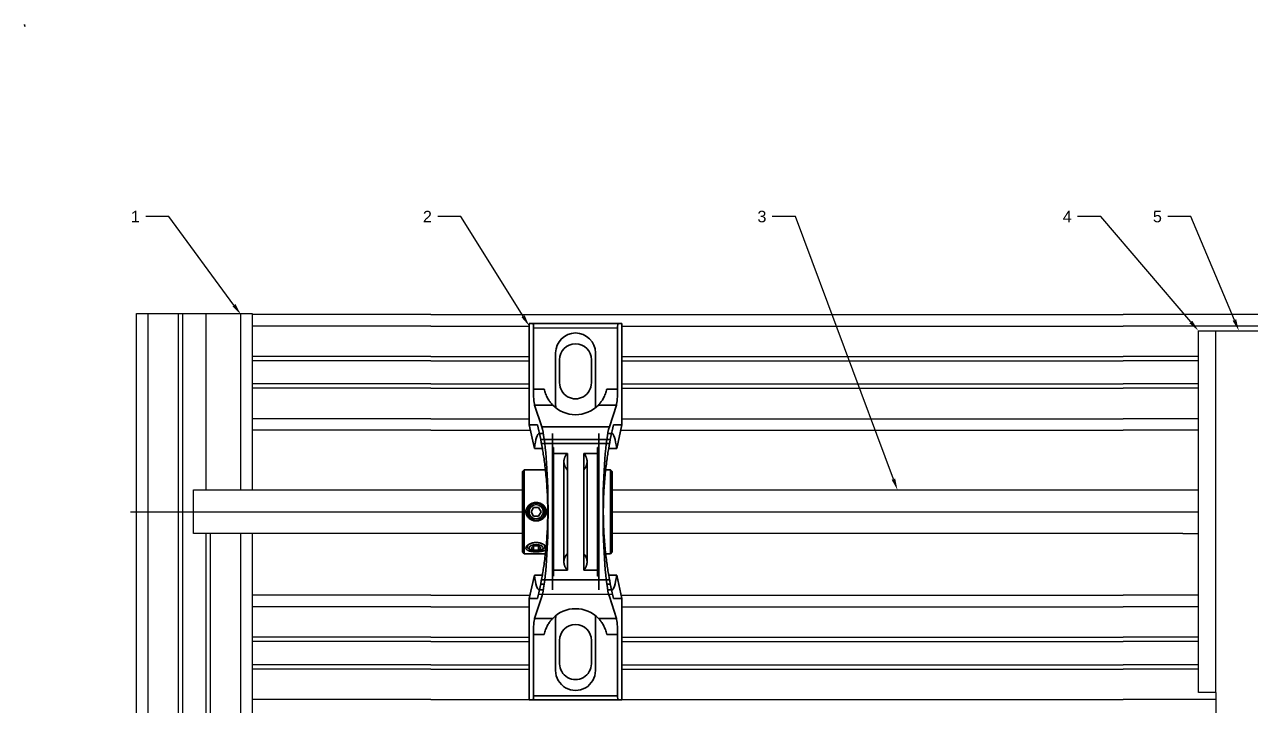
# Model space of a CAD drawing. Header units: millimetres. Extents: x -29 to 3384, y -388 to 1226.
# Drawn here: x 2083.5 to 2506.9, y 892.8 to 1128 of the extents above; entities that cross this region are included whole.
import ezdxf
from ezdxf import colors
from ezdxf.entities.mleader import LeaderData, LeaderLine
from ezdxf.math import Vec2, Vec3

# ---------------------------------------------------------------- set-up
doc = ezdxf.new("R2010")
doc.units = ezdxf.units.MM
doc.linetypes.add('phl_thick', pattern=[0])
doc.layers.add('Kontury', color=7, linetype='Continuous', lineweight=35)
doc.layers.add('projection', color=7, linetype='Continuous')
doc.styles.get("Standard").update_dxf_attribs({"font": 'arial.ttf'})

msp = doc.modelspace()

# ---------------------------------------------------------------- linework, layer by layer
for p, q in [((2122.18887, 1028.21099), (2162.18887, 1028.21099)), ((2136.68887, 952.22337), (2136.68887, 1028.21099)), ((2138.18887, 952.22337), (2138.18887, 1028.21099)), ((2146.18887, 967.22337), (2146.18887, 1028.21099)), ((2158.18887, 967.22337), (2158.18887, 1028.21099)), ((2223.80054, 1027.85552), (2162.18887, 1027.85552)), ((2162.18887, 967.22337), (2162.18887, 1027.85552)), ((2678.82501, 1027.85552), (2462.98711, 1027.85552)), ((2223.80054, 1023.85552), (2162.18887, 1023.85552)), ((2259.26992, 1023.27337), (2288.32461, 1023.27337)), ((2626.31371, 1023.85552), (2462.98711, 1023.85552)), ((2488.94977, 1022.22337), (2502.94977, 1022.22337)), ((2488.94977, 897.22337), (2488.94977, 1022.22337)), ((2494.94977, 897.22337), (2494.94977, 1022.22337)), ((2494.94977, 1022.22337), (2510.94977, 1022.22337)), ((2502.94977, 1022.22337), (2516.94977, 1022.22337)), ((2223.80054, 1013.35552), (2162.18887, 1013.35552)), ((2488.94977, 1013.35552), (2462.98711, 1013.35552)), ((2223.80054, 1011.85552), (2162.18887, 1011.85552)), ((2488.94977, 1011.85552), (2462.98711, 1011.85552)), ((2223.80054, 1003.85552), (2162.18887, 1003.85552)), ((2488.94977, 1003.85552), (2462.98711, 1003.85552)), ((2223.80054, 1002.35552), (2162.18887, 1002.35552)), ((2488.94977, 1002.35552), (2462.98711, 1002.35552)), ((2223.80054, 991.85552), (2162.18887, 991.85552)), ((2488.94977, 991.85552), (2462.98711, 991.85552)), ((2223.80054, 987.85552), (2162.18887, 987.85552)), ((2488.94977, 987.85552), (2462.98711, 987.85552)), ((2141.83341, 952.22337), (2141.83341, 967.22337)), ((2141.83341, 967.22337), (2255.49726, 967.22337)), ((2286.49726, 967.22337), (2483.5337, 967.22337)), ((2483.5337, 967.22337), (2488.94977, 967.22337)), ((2120.02811, 959.72337), (2255.49726, 959.72337)), ((2286.49726, 959.72337), (2488.94977, 959.72337)), ((2255.49726, 952.22337), (2141.83341, 952.22337)), ((2162.18887, 828.83159), (2162.18887, 952.22337)), ((2483.5337, 952.22337), (2286.49726, 952.22337)), ((2483.5337, 952.22337), (2488.94977, 952.22337)), ((2223.80054, 930.85552), (2162.18887, 930.85552)), ((2488.94977, 930.85552), (2462.98711, 930.85552)), ((2223.80054, 926.85552), (2162.18887, 926.85552)), ((2488.94977, 926.85552), (2462.98711, 926.85552)), ((2223.80054, 916.35552), (2162.18887, 916.35552)), ((2223.80054, 914.85552), (2162.18887, 914.85552)), ((2488.94977, 916.35552), (2462.98711, 916.35552)), ((2488.94977, 914.85552), (2462.98711, 914.85552)), ((2223.80054, 906.85552), (2162.18887, 906.85552)), ((2488.94977, 906.85552), (2462.98711, 906.85552)), ((2223.80054, 905.35552), (2162.18887, 905.35552)), ((2488.94977, 905.35552), (2462.98711, 905.35552)), ((2223.80054, 894.85552), (2162.18887, 894.85552)), ((2494.94977, 894.85552), (2462.98711, 894.85552)), ((2494.94977, 897.22337), (2488.94977, 897.22337)), ((2494.94977, 897.22337), (2494.94977, 806.16337))]:
    msp.add_line(p, q)
at = {"layer": 'Kontury'}
for p, q in [((2083.46007, 1128.01099), (2083.53178, 1127.35718)), ((2259.12265, 1024.72337), (2257.79726, 1024.72337)), ((2257.79726, 989.72337), (2257.79726, 1024.72337)), ((2288.47187, 1024.72337), (2259.12265, 1024.72337)), ((2259.26992, 1002.09357), (2259.26992, 1023.27337)), ((2288.32461, 1023.27337), (2288.32461, 1002.09357)), ((2289.79726, 1024.72337), (2288.47187, 1024.72337)), ((2289.79726, 1024.72337), (2289.79726, 989.72337)), ((2266.92226, 1014.59837), (2266.92226, 1014.59837)), ((2266.92226, 996.59837), (2266.92226, 1014.59837)), ((2268.29726, 1004.22337), (2268.29726, 1012.22337)), ((2268.29726, 1012.22337), (2268.29726, 1012.22337)), ((2279.29726, 1012.22337), (2279.29726, 1004.22337)), ((2279.29726, 1012.22337), (2279.29726, 1012.22337)), ((2280.67226, 1014.59837), (2280.67226, 1014.59837)), ((2280.67226, 996.59837), (2280.67226, 1014.59837)), ((2268.29726, 1004.22337), (2268.29726, 1004.22337)), ((2279.29726, 1004.22337), (2279.29726, 1004.22337)), ((2263.00542, 1002.09357), (2259.26992, 1002.09357)), ((2263.0959, 1001.67794), (2263.00542, 1002.09357)), ((2263.20352, 1001.26173), (2263.0959, 1001.67794)), ((2263.32769, 1000.84875), (2263.20352, 1001.26173)), ((2263.46749, 1000.44261), (2263.32769, 1000.84875)), ((2263.62118, 1000.04648), (2263.46749, 1000.44261)), ((2263.78693, 999.66343), (2263.62118, 1000.04648)), ((2263.96268, 999.29594), (2263.78693, 999.66343)), ((2283.80759, 999.66343), (2283.63185, 999.29594)), ((2283.97334, 1000.04648), (2283.80759, 999.66343)), ((2284.12704, 1000.44261), (2283.97334, 1000.04648)), ((2284.26683, 1000.84876), (2284.12704, 1000.44261)), ((2284.391, 1001.26173), (2284.26683, 1000.84876)), ((2284.49863, 1001.67794), (2284.391, 1001.26173)), ((2284.58911, 1002.09357), (2284.49863, 1001.67794)), ((2288.32461, 1002.09357), (2284.58911, 1002.09357)), ((2262.11689, 989.00248), (2259.68185, 996.56201)), ((2265.904, 996.56201), (2259.68185, 996.56201)), ((2264.1458, 998.94619), (2263.96268, 999.29594)), ((2264.33357, 998.61636), (2264.1458, 998.94619)), ((2264.52304, 998.30831), (2264.33357, 998.61636)), ((2264.71104, 998.02335), (2264.52304, 998.30831)), ((2264.89654, 997.75985), (2264.71104, 998.02335)), ((2265.08359, 997.50992), (2264.89654, 997.75985)), ((2265.26873, 997.27613), (2265.08359, 997.50992)), ((2265.44781, 997.06195), (2265.26873, 997.27613)), ((2265.61634, 996.87), (2265.44781, 997.06195)), ((2265.76984, 996.70271), (2265.61634, 996.87)), ((2265.90392, 996.56207), (2265.76984, 996.70271)), ((2266.92226, 996.59837), (2266.92226, 996.59837)), ((2280.67226, 996.59837), (2280.67226, 996.59837)), ((2281.82469, 996.70271), (2281.69052, 996.56201)), ((2287.91268, 996.56201), (2281.69052, 996.56201)), ((2281.97818, 996.87), (2281.82469, 996.70271)), ((2282.14672, 997.06191), (2281.97818, 996.87)), ((2282.32579, 997.27613), (2282.14672, 997.06191)), ((2282.51094, 997.50992), (2282.32579, 997.27613)), ((2282.69799, 997.75985), (2282.51094, 997.50992)), ((2282.88349, 998.02335), (2282.69799, 997.75985)), ((2283.07149, 998.30831), (2282.88349, 998.02335)), ((2283.26096, 998.61636), (2283.07149, 998.30831)), ((2283.44873, 998.94619), (2283.26096, 998.61636)), ((2283.63185, 999.29594), (2283.44873, 998.94619)), ((2287.91268, 996.56201), (2285.47764, 989.00248)), ((2257.79726, 989.72337), (2259.57119, 981.59337)), ((2260.68837, 989.72337), (2257.79726, 989.72337)), ((2285.47764, 989.00248), (2262.11689, 989.00248)), ((2289.79726, 989.72337), (2286.90616, 989.72337)), ((2288.02333, 981.59337), (2289.79726, 989.72337)), ((2261.17929, 986.72337), (2262.66325, 986.72337)), ((2285.82376, 984.72337), (2261.77077, 984.72337)), ((2285.54814, 983.27337), (2262.04638, 983.27337)), ((2265.79726, 986.72337), (2265.79726, 932.72337)), ((2281.79726, 932.72337), (2281.79726, 986.72337)), ((2284.93127, 986.72337), (2286.41523, 986.72337)), ((2262.34446, 981.59337), (2259.57119, 981.59337)), ((2262.42453, 981.11888), (2262.34446, 981.59335)), ((2262.50531, 980.62902), (2262.42453, 981.11888)), ((2262.58643, 980.12488), (2262.50531, 980.62902)), ((2262.66754, 979.60774), (2262.58643, 980.12488)), ((2262.74827, 979.07892), (2262.66754, 979.60774)), ((2262.82851, 978.53831), (2262.74827, 979.07892)), ((2262.90916, 977.97844), (2262.82851, 978.53831)), ((2265.79726, 959.72337), (2265.79726, 980.76975)), ((2266.04726, 979.88023), (2270.96884, 979.88023)), ((2266.04726, 939.56652), (2266.04726, 979.88023)), ((2266.18803, 937.4894), (2266.18803, 981.95735)), ((2266.18803, 937.4894), (2266.18803, 981.95735)), ((2270.00462, 978.32297), (2269.94996, 978.14645)), ((2270.06737, 978.49677), (2270.00462, 978.32297)), ((2270.13809, 978.66748), (2270.06737, 978.49677)), ((2270.21661, 978.83475), (2270.13809, 978.66748)), ((2270.30277, 978.99822), (2270.21661, 978.83475)), ((2270.39639, 979.15753), (2270.30277, 978.99822)), ((2270.49727, 979.31235), (2270.39639, 979.15753)), ((2270.60519, 979.46234), (2270.49727, 979.31235)), ((2270.71993, 979.60719), (2270.60519, 979.46234)), ((2270.84123, 979.74658), (2270.71993, 979.60719)), ((2270.96884, 979.88023), (2270.84123, 979.74658)), ((2270.96884, 939.56652), (2270.96884, 979.88023)), ((2270.96884, 939.56652), (2270.96884, 979.88023)), ((2276.62569, 979.88023), (2276.62569, 939.56652)), ((2276.62569, 979.88023), (2281.54726, 979.88023)), ((2276.7533, 979.74658), (2276.62569, 979.88023)), ((2276.62569, 939.56652), (2276.62569, 979.88023)), ((2276.8746, 979.60719), (2276.7533, 979.74658)), ((2276.98933, 979.46234), (2276.8746, 979.60719)), ((2277.09725, 979.31235), (2276.98933, 979.46234)), ((2277.19813, 979.15753), (2277.09725, 979.31235)), ((2277.29175, 978.99822), (2277.19813, 979.15753)), ((2277.37792, 978.83475), (2277.29175, 978.99822)), ((2277.45644, 978.66748), (2277.37792, 978.83475)), ((2277.52715, 978.49677), (2277.45644, 978.66748)), ((2277.58991, 978.32297), (2277.52715, 978.49677)), ((2277.64457, 978.14645), (2277.58991, 978.32297)), ((2281.40649, 937.4894), (2281.40649, 981.95735)), ((2281.40649, 981.95735), (2281.40649, 937.4894)), ((2281.54726, 979.88023), (2281.54726, 939.56652)), ((2281.79726, 980.76975), (2281.79726, 959.72337)), ((2284.76601, 978.53831), (2284.68537, 977.97844)), ((2284.84625, 979.07892), (2284.76601, 978.53831)), ((2284.92699, 979.60774), (2284.84625, 979.07892)), ((2285.0081, 980.12488), (2284.92699, 979.60774)), ((2285.08922, 980.62902), (2285.0081, 980.12488)), ((2285.17, 981.11888), (2285.08922, 980.62902)), ((2285.25007, 981.59335), (2285.17, 981.11888)), ((2288.02333, 981.59337), (2285.25007, 981.59337)), ((2256.09726, 974.22337), (2255.49726, 973.62337)), ((2256.09726, 959.72337), (2256.09726, 974.22337)), ((2263.49249, 974.22337), (2256.09726, 974.22337)), ((2262.99007, 977.3986), (2262.90916, 977.97844)), ((2263.07088, 976.79938), (2262.99007, 977.3986)), ((2263.15125, 976.18146), (2263.07088, 976.79938)), ((2263.23081, 975.54561), (2263.15125, 976.18146)), ((2263.3092, 974.89265), (2263.23081, 975.54561)), ((2263.38608, 974.22337), (2263.3092, 974.89265)), ((2263.45778, 973.56956), (2263.38608, 974.22337)), ((2269.80153, 977.23653), (2269.79726, 977.0518)), ((2269.79726, 977.0518), (2269.80153, 976.86707)), ((2269.79726, 977.0518), (2269.79726, 942.39495)), ((2269.79726, 977.0518), (2269.79726, 942.39495)), ((2269.81433, 977.42087), (2269.80153, 977.23653)), ((2269.80153, 976.86707), (2269.81433, 976.68273)), ((2269.83562, 977.60443), (2269.81433, 977.42087)), ((2269.81433, 976.68273), (2269.83562, 976.49918)), ((2269.86537, 977.7868), (2269.83562, 977.60443)), ((2269.83562, 976.49918), (2269.86537, 976.3168)), ((2269.90351, 977.9676), (2269.86537, 977.7868)), ((2269.86537, 976.3168), (2269.90351, 976.136)), ((2269.94996, 978.14645), (2269.90351, 977.9676)), ((2269.90351, 976.136), (2269.94996, 975.95715)), ((2269.94996, 975.95715), (2270.00462, 975.78063)), ((2270.00462, 975.78063), (2270.06737, 975.60683)), ((2270.06737, 975.60683), (2270.13809, 975.43612)), ((2270.13809, 975.43612), (2270.21661, 975.26885)), ((2270.21661, 975.26885), (2270.30277, 975.10538)), ((2270.30277, 975.10538), (2270.39639, 974.94607)), ((2270.39639, 974.94607), (2270.49727, 974.79126)), ((2270.49727, 974.79126), (2270.60519, 974.64126)), ((2270.60519, 974.64126), (2270.71993, 974.49641)), ((2270.71993, 974.49641), (2270.84123, 974.35702)), ((2270.84123, 974.35702), (2270.96884, 974.22337)), ((2270.96884, 959.72337), (2270.96884, 974.22337)), ((2270.96884, 974.22337), (2270.96884, 959.72337)), ((2276.62569, 974.22337), (2276.7533, 974.35702)), ((2276.62569, 974.22337), (2276.62569, 959.72337)), ((2276.62569, 959.72337), (2276.62569, 974.22337)), ((2276.7533, 974.35702), (2276.8746, 974.49641)), ((2276.8746, 974.49641), (2276.98933, 974.64126)), ((2276.98933, 974.64126), (2277.09725, 974.79126)), ((2277.09725, 974.79126), (2277.19813, 974.94607)), ((2277.19813, 974.94607), (2277.29175, 975.10538)), ((2277.29175, 975.10538), (2277.37792, 975.26885)), ((2277.37792, 975.26885), (2277.45644, 975.43612)), ((2277.45644, 975.43612), (2277.52715, 975.60683)), ((2277.52715, 975.60683), (2277.58991, 975.78063)), ((2277.58991, 975.78063), (2277.64457, 975.95715)), ((2277.69102, 977.9676), (2277.64457, 978.14645)), ((2277.64457, 975.95715), (2277.69102, 976.136)), ((2277.72916, 977.7868), (2277.69102, 977.9676)), ((2277.69102, 976.136), (2277.72916, 976.3168)), ((2277.75891, 977.60443), (2277.72916, 977.7868)), ((2277.72916, 976.3168), (2277.75891, 976.49918)), ((2277.7802, 977.42087), (2277.75891, 977.60443)), ((2277.75891, 976.49918), (2277.7802, 976.68273)), ((2277.793, 977.23653), (2277.7802, 977.42087)), ((2277.7802, 976.68273), (2277.793, 976.86707)), ((2277.79726, 977.0518), (2277.793, 977.23653)), ((2277.793, 976.86707), (2277.79726, 977.0518)), ((2277.79726, 942.39495), (2277.79726, 977.0518)), ((2277.79726, 977.0518), (2277.79726, 942.39495)), ((2285.89726, 974.22337), (2284.10204, 974.22337)), ((2284.20845, 974.22337), (2284.13674, 973.56956)), ((2284.28532, 974.89265), (2284.20845, 974.22337)), ((2284.36372, 975.54561), (2284.28532, 974.89265)), ((2284.44328, 976.18146), (2284.36372, 975.54561)), ((2284.52364, 976.79938), (2284.44328, 976.18146)), ((2284.60446, 977.3986), (2284.52364, 976.79938)), ((2284.68537, 977.97844), (2284.60446, 977.3986)), ((2285.89726, 959.72337), (2285.89726, 974.22337)), ((2285.89726, 974.22337), (2285.89726, 959.72337)), ((2286.49726, 973.62337), (2285.89726, 974.22337)), ((2255.49726, 959.72337), (2255.49726, 973.62337)), ((2263.5275, 972.90253), (2263.45778, 973.56956)), ((2263.59493, 972.22311), (2263.5275, 972.90253)), ((2263.6598, 971.53222), (2263.59493, 972.22311)), ((2263.72187, 970.83081), (2263.6598, 971.53222)), ((2263.78088, 970.11984), (2263.72187, 970.83081)), ((2263.83661, 969.40012), (2263.78088, 970.11984)), ((2269.7747, 969.91623), (2269.78071, 969.90008)), ((2269.78071, 969.90008), (2269.78578, 969.88374)), ((2269.78578, 969.88374), (2269.78993, 969.86729)), ((2269.78879, 971.23063), (2269.7925, 971.24872)), ((2269.79265, 971.35335), (2269.78906, 971.37047)), ((2269.78993, 969.86729), (2269.79314, 969.85079)), ((2269.7925, 971.24872), (2269.79515, 971.2667)), ((2269.79522, 971.33616), (2269.79265, 971.35335)), ((2269.79314, 969.85079), (2269.79543, 969.83433)), ((2269.79515, 971.2667), (2269.79674, 971.28446)), ((2269.79675, 971.31898), (2269.79522, 971.33616)), ((2269.79543, 969.83433), (2269.79681, 969.81798)), ((2269.79674, 971.28446), (2269.79726, 971.30191)), ((2269.79726, 971.30191), (2269.79675, 971.31898)), ((2269.79681, 969.81798), (2269.79726, 969.8018)), ((2269.79726, 969.8018), (2269.79685, 969.78634)), ((2269.79726, 971.30191), (2269.79726, 969.8018)), ((2283.81365, 970.11984), (2283.75792, 969.40012)), ((2283.87266, 970.83081), (2283.81365, 970.11984)), ((2283.93472, 971.53222), (2283.87266, 970.83081)), ((2283.9996, 972.22311), (2283.93472, 971.53222)), ((2284.06703, 972.90253), (2283.9996, 972.22311)), ((2284.13674, 973.56956), (2284.06703, 972.90253)), ((2286.49726, 959.72337), (2286.49726, 973.62337)), ((2256.09726, 959.72337), (2256.09726, 967.22337)), ((2256.09726, 967.22337), (2256.09726, 959.72337)), ((2263.88886, 968.67249), (2263.83661, 969.40012)), ((2263.93746, 967.93798), (2263.88886, 968.67249)), ((2263.98222, 967.19767), (2263.93746, 967.93798)), ((2264.02297, 966.45263), (2263.98222, 967.19767)), ((2264.05962, 965.704), (2264.02297, 966.45263)), ((2264.09204, 964.9529), (2264.05962, 965.704)), ((2269.77665, 969.69194), (2269.77031, 969.67654)), ((2269.78214, 969.70754), (2269.77665, 969.69194)), ((2269.78678, 969.72328), (2269.78214, 969.70754)), ((2269.79056, 969.73909), (2269.78678, 969.72328)), ((2269.7935, 969.75491), (2269.79056, 969.73909)), ((2269.79559, 969.77068), (2269.7935, 969.75491)), ((2269.79685, 969.78634), (2269.79559, 969.77068)), ((2283.53491, 965.704), (2283.50249, 964.9529)), ((2283.57155, 966.45263), (2283.53491, 965.704)), ((2283.61231, 967.19767), (2283.57155, 966.45263)), ((2283.65706, 967.93798), (2283.61231, 967.19767)), ((2283.70566, 968.67249), (2283.65706, 967.93798)), ((2283.75792, 969.40012), (2283.70566, 968.67249)), ((2285.89726, 967.22337), (2285.89726, 959.72337)), ((2285.89726, 959.72337), (2285.89726, 967.22337)), ((2257.03917, 961.16071), (2257.15286, 961.34649)), ((2257.15286, 961.34649), (2257.27863, 961.52342)), ((2257.27863, 961.52342), (2257.41517, 961.69032)), ((2257.41517, 961.69032), (2257.5608, 961.8463)), ((2257.5608, 961.8463), (2257.71364, 961.99065)), ((2257.71364, 961.99065), (2257.87312, 962.12374)), ((2257.87312, 962.12374), (2258.04323, 962.24911)), ((2258.04323, 962.24911), (2258.22349, 962.36602)), ((2258.22349, 962.36602), (2258.41287, 962.47325)), ((2258.41287, 962.47325), (2258.61013, 962.56986)), ((2258.61013, 962.56986), (2258.8139, 962.65515)), ((2258.8139, 962.65515), (2259.02284, 962.72845)), ((2259.02284, 962.72845), (2259.23557, 962.78942)), ((2259.23557, 962.78942), (2259.45055, 962.8379)), ((2259.45055, 962.8379), (2259.66618, 962.87377)), ((2259.66618, 962.87377), (2259.88083, 962.89721)), ((2259.88083, 962.89721), (2260.09281, 962.9087)), ((2260.09281, 962.9087), (2260.30172, 962.9087)), ((2260.30172, 962.9087), (2260.51369, 962.89721)), ((2260.51369, 962.89721), (2260.72835, 962.87377)), ((2260.72835, 962.87377), (2260.94398, 962.8379)), ((2260.94398, 962.8379), (2261.15896, 962.78942)), ((2261.15896, 962.78942), (2261.37169, 962.72845)), ((2261.37169, 962.72845), (2261.58062, 962.65515)), ((2261.58062, 962.65515), (2261.78439, 962.56986)), ((2261.78439, 962.56986), (2261.98165, 962.47325)), ((2261.98165, 962.47325), (2262.17103, 962.36602)), ((2262.17103, 962.36602), (2262.3513, 962.24911)), ((2262.3513, 962.24911), (2262.52141, 962.12374)), ((2262.52141, 962.12374), (2262.68089, 961.99065)), ((2262.68089, 961.99065), (2262.83373, 961.8463)), ((2262.83373, 961.8463), (2262.97936, 961.69032)), ((2262.97936, 961.69032), (2263.11589, 961.52342)), ((2263.11589, 961.52342), (2263.24166, 961.34649)), ((2263.24166, 961.34649), (2263.35536, 961.16071)), ((2264.12014, 964.20046), (2264.09204, 964.9529)), ((2264.14389, 963.44782), (2264.12014, 964.20046)), ((2264.16327, 962.69617), (2264.14389, 963.44782)), ((2264.17825, 961.9467), (2264.16327, 962.69617)), ((2264.18886, 961.2006), (2264.17825, 961.9467)), ((2283.41628, 961.9467), (2283.40567, 961.2006)), ((2283.43126, 962.69617), (2283.41628, 961.9467)), ((2283.45064, 963.44782), (2283.43126, 962.69617)), ((2283.47439, 964.20046), (2283.45064, 963.44782)), ((2283.50249, 964.9529), (2283.47439, 964.20046)), ((2255.49726, 945.82337), (2255.49726, 959.72337)), ((2256.09726, 959.72337), (2256.09726, 952.22337)), ((2256.09726, 959.72337), (2256.09726, 945.22337)), ((2256.09726, 945.22337), (2256.09726, 959.72337)), ((2256.09726, 959.72337), (2256.09726, 952.22337)), ((2256.65601, 959.72337), (2256.66376, 959.93245)), ((2256.66345, 959.51851), (2256.65601, 959.72337)), ((2256.68592, 959.31206), (2256.66345, 959.51851)), ((2256.66376, 959.93245), (2256.68716, 960.14313)), ((2256.72367, 959.1057), (2256.68592, 959.31206)), ((2256.68716, 960.14313), (2256.72648, 960.35364)), ((2256.77684, 958.9011), (2256.72367, 959.1057)), ((2256.72648, 960.35364), (2256.78185, 960.56223)), ((2256.84506, 958.69976), (2256.77684, 958.9011)), ((2256.78185, 960.56223), (2256.85284, 960.76729)), ((2256.92773, 958.50316), (2256.84506, 958.69976)), ((2256.85284, 960.76729), (2256.93883, 960.96727)), ((2257.02429, 958.31269), (2256.92773, 958.50316)), ((2256.93883, 960.96727), (2257.03917, 961.16071)), ((2257.13383, 958.12942), (2257.02429, 958.31269)), ((2257.25516, 957.95447), (2257.13383, 958.12942)), ((2257.38707, 957.78896), (2257.25516, 957.95447)), ((2257.52807, 957.63379), (2257.38707, 957.78896)), ((2257.6764, 957.48964), (2257.52807, 957.63379)), ((2257.83069, 957.35684), (2257.6764, 957.48964)), ((2257.99453, 957.23194), (2257.83069, 957.35684)), ((2258.16841, 957.11484), (2257.99453, 957.23194)), ((2258.35135, 957.00669), (2258.16841, 957.11484)), ((2258.46521, 959.72337), (2259.33124, 961.22337)), ((2258.46521, 959.72337), (2258.46521, 959.72337)), ((2259.33124, 958.22337), (2258.46521, 959.72337)), ((2259.33124, 961.22337), (2259.33124, 961.22337)), ((2259.33124, 961.22337), (2261.06329, 961.22337)), ((2259.33124, 958.22337), (2259.33124, 958.22337)), ((2261.06329, 958.22337), (2259.33124, 958.22337)), ((2261.06329, 961.22337), (2261.06329, 961.22337)), ((2261.06329, 961.22337), (2261.92931, 959.72337)), ((2261.92931, 959.72337), (2261.06329, 958.22337)), ((2261.06329, 958.22337), (2261.06329, 958.22337)), ((2261.92931, 959.72337), (2261.92931, 959.72337)), ((2262.22612, 957.11484), (2262.04318, 957.00669)), ((2262.4, 957.23194), (2262.22612, 957.11484)), ((2262.56384, 957.35684), (2262.4, 957.23194)), ((2262.71813, 957.48964), (2262.56384, 957.35684)), ((2262.86645, 957.63379), (2262.71813, 957.48964)), ((2263.00746, 957.78896), (2262.86645, 957.63379)), ((2263.13937, 957.95447), (2263.00746, 957.78896)), ((2263.2607, 958.12942), (2263.13937, 957.95447)), ((2263.37024, 958.31269), (2263.2607, 958.12942)), ((2263.35536, 961.16071), (2263.4557, 960.96727)), ((2263.46679, 958.50316), (2263.37024, 958.31269)), ((2263.4557, 960.96727), (2263.54169, 960.76729)), ((2263.54947, 958.69976), (2263.46679, 958.50316)), ((2263.54169, 960.76729), (2263.61268, 960.56223)), ((2263.61769, 958.9011), (2263.54947, 958.69976)), ((2263.61268, 960.56223), (2263.66805, 960.35364)), ((2263.67086, 959.1057), (2263.61769, 958.9011)), ((2263.66805, 960.35364), (2263.70736, 960.14313)), ((2263.70861, 959.31206), (2263.67086, 959.1057)), ((2263.70736, 960.14313), (2263.73077, 959.93245)), ((2263.73108, 959.51851), (2263.70861, 959.31206)), ((2263.73077, 959.93245), (2263.73851, 959.72337)), ((2263.73851, 959.72337), (2263.73108, 959.51851)), ((2264.16327, 956.75058), (2264.17825, 957.50005)), ((2264.17825, 957.50005), (2264.18886, 958.24615)), ((2264.19517, 960.45909), (2264.18886, 961.2006)), ((2264.18886, 958.24615), (2264.19517, 958.98766)), ((2264.19726, 959.72337), (2264.19517, 960.45909)), ((2264.19517, 958.98766), (2264.19726, 959.72337)), ((2264.31068, 958.69732), (2264.29449, 958.49044)), ((2264.29475, 960.95634), (2264.31068, 960.74943)), ((2264.31068, 960.74943), (2264.32408, 960.54301)), ((2264.3239, 958.90375), (2264.31068, 958.69732)), ((2264.33427, 959.10965), (2264.3239, 958.90375)), ((2264.32408, 960.54301), (2264.33427, 960.33709)), ((2264.33427, 960.33709), (2264.34151, 960.13179)), ((2264.34151, 959.31496), (2264.33427, 959.10965)), ((2264.34151, 960.13179), (2264.34581, 959.92719)), ((2264.34581, 959.51956), (2264.34151, 959.31496)), ((2264.34581, 959.92719), (2264.34726, 959.72337)), ((2264.34726, 959.72337), (2264.34581, 959.51956)), ((2265.79726, 938.67699), (2265.79726, 959.72337)), ((2270.96884, 959.72337), (2270.96884, 945.22337)), ((2270.96884, 945.22337), (2270.96884, 959.72337)), ((2276.62569, 959.72337), (2276.62569, 945.22337)), ((2276.62569, 945.22337), (2276.62569, 959.72337)), ((2277.79726, 959.72337), (2277.79777, 959.74314)), ((2277.79779, 959.70328), (2277.79726, 959.72337)), ((2277.79777, 959.74314), (2277.79931, 959.76314)), ((2277.79938, 959.68295), (2277.79779, 959.70328)), ((2277.79931, 959.76314), (2277.80187, 959.78327)), ((2277.80203, 959.66248), (2277.79938, 959.68295)), ((2277.80187, 959.78327), (2277.80547, 959.80343)), ((2277.80574, 959.64199), (2277.80203, 959.66248)), ((2277.80547, 959.80343), (2277.8101, 959.82352)), ((2277.81052, 959.62158), (2277.80574, 959.64199)), ((2277.8101, 959.82352), (2277.81576, 959.84344)), ((2277.81637, 959.60136), (2277.81052, 959.62158)), ((2277.81576, 959.84344), (2277.82247, 959.86308)), ((2277.8233, 959.58143), (2277.81637, 959.60136)), ((2277.82247, 959.86308), (2277.83021, 959.88235)), ((2277.83131, 959.56191), (2277.8233, 959.58143)), ((2277.83021, 959.88235), (2277.83898, 959.90115)), ((2277.84035, 959.54287), (2277.83131, 959.56191)), ((2281.79726, 959.72337), (2281.79726, 938.67699)), ((2283.39935, 960.45909), (2283.39726, 959.72337)), ((2283.39726, 959.72337), (2283.39935, 958.98766)), ((2283.40567, 961.2006), (2283.39935, 960.45909)), ((2283.39935, 958.98766), (2283.40567, 958.24615)), ((2283.40567, 958.24615), (2283.41628, 957.50005)), ((2283.41628, 957.50005), (2283.43126, 956.75058)), ((2285.89726, 959.72337), (2285.89726, 952.22337)), ((2285.89726, 959.72337), (2285.89726, 945.22337)), ((2285.89726, 945.22337), (2285.89726, 959.72337)), ((2285.89726, 952.22337), (2285.89726, 959.72337)), ((2286.49726, 945.82337), (2286.49726, 959.72337)), ((2258.54226, 956.9085), (2258.35135, 957.00669)), ((2258.73988, 956.82096), (2258.54226, 956.9085)), ((2258.94291, 956.74471), (2258.73988, 956.82096)), ((2259.15012, 956.68023), (2258.94291, 956.74471)), ((2259.36008, 956.62768), (2259.15012, 956.68023)), ((2259.57132, 956.5872), (2259.36008, 956.62768)), ((2259.78232, 956.5588), (2259.57132, 956.5872)), ((2259.9915, 956.5421), (2259.78232, 956.5588)), ((2260.19726, 956.53664), (2259.9915, 956.5421)), ((2260.40303, 956.5421), (2260.19726, 956.53664)), ((2260.6122, 956.5588), (2260.40303, 956.5421)), ((2260.8232, 956.5872), (2260.6122, 956.5588)), ((2261.03444, 956.62768), (2260.8232, 956.5872)), ((2261.24441, 956.68023), (2261.03444, 956.62768)), ((2261.45161, 956.74471), (2261.24441, 956.68023)), ((2261.65464, 956.82096), (2261.45161, 956.74471)), ((2261.85226, 956.9085), (2261.65464, 956.82096)), ((2262.04318, 957.00669), (2261.85226, 956.9085)), ((2263.98222, 952.24908), (2264.02297, 952.99412)), ((2264.02297, 952.99412), (2264.05962, 953.74275)), ((2264.05962, 953.74275), (2264.09204, 954.49385)), ((2264.09204, 954.49385), (2264.12014, 955.24629)), ((2264.12014, 955.24629), (2264.14389, 955.99893)), ((2264.14389, 955.99893), (2264.16327, 956.75058)), ((2283.43126, 956.75058), (2283.45064, 955.99893)), ((2283.45064, 955.99893), (2283.47439, 955.24629)), ((2283.47439, 955.24629), (2283.50249, 954.49385)), ((2283.50249, 954.49385), (2283.53491, 953.74275)), ((2283.53491, 953.74275), (2283.57155, 952.99412)), ((2283.57155, 952.99412), (2283.61231, 952.24908)), ((2258.15444, 948.66931), (2257.97999, 948.59166)), ((2258.33817, 948.74185), (2258.15444, 948.66931)), ((2258.53008, 948.8084), (2258.33817, 948.74185)), ((2258.72889, 948.86829), (2258.53008, 948.8084)), ((2258.93326, 948.92089), (2258.72889, 948.86829)), ((2259.14194, 948.96566), (2258.93326, 948.92089)), ((2259.35347, 949.00236), (2259.14194, 948.96566)), ((2259.56635, 949.03077), (2259.35347, 949.00236)), ((2259.77902, 949.05075), (2259.56635, 949.03077)), ((2259.98987, 949.06253), (2259.77902, 949.05075)), ((2260.19726, 949.06639), (2259.98987, 949.06253)), ((2260.40465, 949.06253), (2260.19726, 949.06639)), ((2260.6155, 949.05075), (2260.40465, 949.06253)), ((2260.82818, 949.03077), (2260.6155, 949.05075)), ((2261.04105, 949.00236), (2260.82818, 949.03077)), ((2261.25259, 948.96566), (2261.04105, 949.00236)), ((2261.46127, 948.92089), (2261.25259, 948.96566)), ((2261.66564, 948.86829), (2261.46127, 948.92089)), ((2261.86445, 948.8084), (2261.66564, 948.86829)), ((2262.05636, 948.74185), (2261.86445, 948.8084)), ((2262.24009, 948.66931), (2262.05636, 948.74185)), ((2262.41454, 948.59166), (2262.24009, 948.66931)), ((2263.72187, 948.61594), (2263.78088, 949.32691)), ((2263.78088, 949.32691), (2263.83661, 950.04663)), ((2263.83661, 950.04663), (2263.88886, 950.77426)), ((2263.88886, 950.77426), (2263.93746, 951.50876)), ((2263.93746, 951.50876), (2263.98222, 952.24908)), ((2283.61231, 952.24908), (2283.65706, 951.50876)), ((2283.65706, 951.50876), (2283.70566, 950.77426)), ((2283.70566, 950.77426), (2283.75792, 950.04663)), ((2283.75792, 950.04663), (2283.81365, 949.32691)), ((2283.81365, 949.32691), (2283.87266, 948.61594)), ((2255.49726, 945.82337), (2256.09726, 945.22337)), ((2256.09726, 945.22337), (2263.49249, 945.22337)), ((2256.66484, 947.27912), (2256.65601, 947.16601)), ((2256.65601, 947.16601), (2256.66376, 947.06279)), ((2256.66376, 947.06279), (2256.68716, 946.96141)), ((2256.69152, 947.39608), (2256.66484, 947.27912)), ((2256.68716, 946.96141), (2256.72648, 946.86274)), ((2256.73636, 947.5158), (2256.69152, 947.39608)), ((2256.72648, 946.86274), (2256.78185, 946.76762)), ((2256.79944, 947.63715), (2256.73636, 947.5158)), ((2256.78185, 946.76762), (2256.85284, 946.67665)), ((2256.88011, 947.75888), (2256.79944, 947.63715)), ((2256.85284, 946.67665), (2256.93883, 946.59035)), ((2256.97762, 947.87976), (2256.88011, 947.75888)), ((2256.93883, 946.59035), (2257.03917, 946.50919)), ((2257.0911, 947.99864), (2256.97762, 947.87976)), ((2257.03917, 946.50919), (2257.15286, 946.43338)), ((2257.2191, 948.11435), (2257.0911, 947.99864)), ((2257.15286, 946.43338), (2257.27863, 946.36312)), ((2257.36007, 948.2257), (2257.2191, 948.11435)), ((2257.27863, 946.36312), (2257.41517, 946.29861)), ((2257.51221, 948.33155), (2257.36007, 948.2257)), ((2257.41517, 946.29861), (2257.5608, 946.23986)), ((2257.74777, 948.50077), (2257.41563, 948.26591)), ((2257.661, 948.42378), (2257.51221, 948.33155)), ((2257.5608, 946.23986), (2257.71364, 946.18683)), ((2257.81583, 948.50987), (2257.661, 948.42378)), ((2257.71364, 946.18683), (2257.87312, 946.13908)), ((2257.74777, 946.76872), (2258.1897, 946.45623)), ((2257.97999, 948.59166), (2257.81583, 948.50987)), ((2257.87312, 946.13908), (2258.04323, 946.09512)), ((2258.04323, 946.09512), (2258.22349, 946.05499)), ((2258.22349, 946.05499), (2258.41287, 946.01895)), ((2258.41287, 946.01895), (2258.61013, 945.9871)), ((2259.33124, 947.91601), (2258.46521, 947.16601)), ((2258.46521, 947.16601), (2259.33124, 946.41601)), ((2258.61013, 945.9871), (2258.8139, 945.95948)), ((2258.8139, 945.95948), (2259.02284, 945.9361)), ((2259.02284, 945.9361), (2259.23557, 945.91692)), ((2259.23557, 945.91692), (2259.45055, 945.90184)), ((2259.33124, 947.93155), (2259.33124, 946.41601)), ((2261.06329, 947.93155), (2259.33124, 947.93155)), ((2261.06329, 947.91601), (2259.33124, 947.91601)), ((2259.33124, 946.41601), (2261.06329, 946.41601)), ((2259.45055, 945.90184), (2259.66618, 945.89078)), ((2259.66618, 945.89078), (2259.88083, 945.88359)), ((2259.88083, 945.88359), (2260.09281, 945.88009)), ((2260.09281, 945.88009), (2260.30172, 945.88009)), ((2260.30172, 945.88009), (2260.51369, 945.88359)), ((2260.51369, 945.88359), (2260.72835, 945.89078)), ((2260.72835, 945.89078), (2260.94398, 945.90184)), ((2260.94398, 945.90184), (2261.15896, 945.91692)), ((2261.06329, 947.93155), (2261.06329, 946.41601)), ((2261.92931, 947.16601), (2261.06329, 947.91601)), ((2261.06329, 946.41601), (2261.92931, 947.16601)), ((2261.15896, 945.91692), (2261.37169, 945.9361)), ((2261.37169, 945.9361), (2261.58062, 945.95948)), ((2261.58062, 945.95948), (2261.78439, 945.9871)), ((2261.78439, 945.9871), (2261.98165, 946.01895)), ((2261.98165, 946.01895), (2262.17103, 946.05499)), ((2262.17103, 946.05499), (2262.3513, 946.09512)), ((2262.20482, 946.45623), (2262.64675, 946.76872)), ((2262.3513, 946.09512), (2262.52141, 946.13908)), ((2262.5787, 948.50987), (2262.41454, 948.59166)), ((2262.52141, 946.13908), (2262.68089, 946.18683)), ((2262.73353, 948.42378), (2262.5787, 948.50987)), ((2262.68089, 946.18683), (2262.83373, 946.23986)), ((2262.88232, 948.33155), (2262.73353, 948.42378)), ((2262.83373, 946.23986), (2262.97936, 946.29861)), ((2263.03446, 948.2257), (2262.88232, 948.33155)), ((2262.97936, 946.29861), (2263.11589, 946.36312)), ((2263.17542, 948.11435), (2263.03446, 948.2257)), ((2263.11589, 946.36312), (2263.24166, 946.43338)), ((2263.30343, 947.99864), (2263.17542, 948.11435)), ((2263.23081, 943.90113), (2263.3092, 944.5541)), ((2263.24166, 946.43338), (2263.35536, 946.50919)), ((2263.4169, 947.87976), (2263.30343, 947.99864)), ((2263.3092, 944.5541), (2263.38608, 945.22337)), ((2263.35536, 946.50919), (2263.4557, 946.59035)), ((2263.38608, 945.22337), (2263.45778, 945.87719)), ((2263.51442, 947.75888), (2263.4169, 947.87976)), ((2263.4557, 946.59035), (2263.54169, 946.67665)), ((2263.45778, 945.87719), (2263.5275, 946.54422)), ((2263.59509, 947.63715), (2263.51442, 947.75888)), ((2263.5275, 946.54422), (2263.59493, 947.22363)), ((2263.59493, 947.22363), (2263.6598, 947.91453)), ((2263.62784, 947.57414), (2263.59509, 947.63715)), ((2263.6598, 947.91453), (2263.72187, 948.61594)), ((2270.39639, 944.50068), (2270.30277, 944.34136)), ((2270.49727, 944.65549), (2270.39639, 944.50068)), ((2270.60519, 944.80549), (2270.49727, 944.65549)), ((2270.71993, 944.95033), (2270.60519, 944.80549)), ((2270.84123, 945.08973), (2270.71993, 944.95033)), ((2270.96884, 945.22337), (2270.84123, 945.08973)), ((2276.69057, 946.54181), (2276.49432, 946.52112)), ((2276.7533, 945.08973), (2276.62569, 945.22337)), ((2276.8746, 944.95033), (2276.7533, 945.08973)), ((2276.98933, 944.80549), (2276.8746, 944.95033)), ((2277.09725, 944.65549), (2276.98933, 944.80549)), ((2277.19813, 944.50068), (2277.09725, 944.65549)), ((2277.29175, 944.34136), (2277.19813, 944.50068)), ((2277.88518, 946.52841), (2277.6862, 946.54782)), ((2283.87266, 948.61594), (2283.93472, 947.91453)), ((2283.93472, 947.91453), (2283.9996, 947.22363)), ((2283.9996, 947.22363), (2284.06703, 946.54422)), ((2284.06703, 946.54422), (2284.13674, 945.87719)), ((2284.10204, 945.22337), (2285.89726, 945.22337)), ((2284.13674, 945.87719), (2284.20845, 945.22337)), ((2284.20845, 945.22337), (2284.28532, 944.5541)), ((2284.28532, 944.5541), (2284.36372, 943.90113)), ((2285.89726, 945.22337), (2286.49726, 945.82337)), ((2262.66754, 939.83901), (2262.74827, 940.36782)), ((2262.74827, 940.36782), (2262.82851, 940.90844)), ((2262.82851, 940.90844), (2262.90916, 941.4683)), ((2262.90916, 941.4683), (2262.99007, 942.04815)), ((2262.99007, 942.04815), (2263.07088, 942.64736)), ((2263.07088, 942.64736), (2263.15125, 943.26529)), ((2263.15125, 943.26529), (2263.23081, 943.90113)), ((2269.77538, 942.3326), (2269.78121, 942.32328)), ((2269.78214, 942.21294), (2269.77665, 942.20406)), ((2269.78121, 942.32328), (2269.78613, 942.31387)), ((2269.78678, 942.22193), (2269.78214, 942.21294)), ((2269.78613, 942.31387), (2269.79015, 942.30442)), ((2269.79056, 942.23097), (2269.78678, 942.22193)), ((2269.79015, 942.30442), (2269.79327, 942.29497)), ((2269.7935, 942.24004), (2269.79056, 942.23097)), ((2269.79327, 942.29497), (2269.79549, 942.28556)), ((2269.79559, 942.2491), (2269.7935, 942.24004)), ((2269.79549, 942.28556), (2269.79682, 942.27623)), ((2269.79685, 942.25811), (2269.79559, 942.2491)), ((2269.79682, 942.27623), (2269.79726, 942.26703)), ((2269.79726, 942.26703), (2269.79685, 942.25811)), ((2269.80153, 942.57968), (2269.79726, 942.39495)), ((2269.79726, 942.39495), (2269.80153, 942.21021)), ((2269.81433, 942.76402), (2269.80153, 942.57968)), ((2269.80153, 942.21021), (2269.81433, 942.02587)), ((2269.83562, 942.94757), (2269.81433, 942.76402)), ((2269.81433, 942.02587), (2269.83562, 941.84232)), ((2269.86537, 943.12994), (2269.83562, 942.94757)), ((2269.83562, 941.84232), (2269.86537, 941.65995)), ((2269.90351, 943.31075), (2269.86537, 943.12994)), ((2269.86537, 941.65995), (2269.90351, 941.47914)), ((2269.94996, 943.4896), (2269.90351, 943.31075)), ((2269.90351, 941.47914), (2269.94996, 941.3003)), ((2270.00462, 943.66611), (2269.94996, 943.4896)), ((2269.94996, 941.3003), (2270.00462, 941.12378)), ((2270.06737, 943.83991), (2270.00462, 943.66611)), ((2270.00462, 941.12378), (2270.06737, 940.94998)), ((2270.13809, 944.01063), (2270.06737, 943.83991)), ((2270.06737, 940.94998), (2270.13809, 940.77926)), ((2270.21661, 944.1779), (2270.13809, 944.01063)), ((2270.13809, 940.77926), (2270.21661, 940.61199)), ((2270.30277, 944.34136), (2270.21661, 944.1779)), ((2270.21661, 940.61199), (2270.30277, 940.44853)), ((2270.30277, 940.44853), (2270.39639, 940.28922)), ((2270.39639, 940.28922), (2270.49727, 940.1344)), ((2277.09725, 940.1344), (2277.19813, 940.28922)), ((2277.19813, 940.28922), (2277.29175, 940.44853)), ((2277.37792, 944.1779), (2277.29175, 944.34136)), ((2277.29175, 940.44853), (2277.37792, 940.61199)), ((2277.45644, 944.01063), (2277.37792, 944.1779)), ((2277.37792, 940.61199), (2277.45644, 940.77926)), ((2277.52715, 943.83991), (2277.45644, 944.01063)), ((2277.45644, 940.77926), (2277.52715, 940.94998)), ((2277.58991, 943.66611), (2277.52715, 943.83991)), ((2277.52715, 940.94998), (2277.58991, 941.12378)), ((2277.64457, 943.4896), (2277.58991, 943.66611)), ((2277.58991, 941.12378), (2277.64457, 941.3003)), ((2277.69102, 943.31075), (2277.64457, 943.4896)), ((2277.64457, 941.3003), (2277.69102, 941.47914)), ((2277.72916, 943.12994), (2277.69102, 943.31075)), ((2277.69102, 941.47914), (2277.72916, 941.65995)), ((2277.75891, 942.94757), (2277.72916, 943.12994)), ((2277.72916, 941.65995), (2277.75891, 941.84232)), ((2277.7802, 942.76402), (2277.75891, 942.94757)), ((2277.75891, 941.84232), (2277.7802, 942.02587)), ((2277.793, 942.57968), (2277.7802, 942.76402)), ((2277.7802, 942.02587), (2277.793, 942.21021)), ((2277.79726, 942.39495), (2277.793, 942.57968)), ((2277.793, 942.21021), (2277.79726, 942.39495)), ((2284.36372, 943.90113), (2284.44328, 943.26529)), ((2284.44328, 943.26529), (2284.52364, 942.64736)), ((2284.52364, 942.64736), (2284.60446, 942.04815)), ((2284.60446, 942.04815), (2284.68537, 941.4683)), ((2284.68537, 941.4683), (2284.76601, 940.90844)), ((2284.76601, 940.90844), (2284.84625, 940.36782)), ((2284.84625, 940.36782), (2284.92699, 939.83901)), ((2259.57119, 937.85338), (2257.79726, 929.72337)), ((2259.57119, 937.85338), (2262.34446, 937.85338)), ((2285.54814, 936.17337), (2262.04638, 936.17337)), ((2262.34446, 937.85339), (2262.42453, 938.32787)), ((2262.42453, 938.32787), (2262.50531, 938.81773)), ((2262.50531, 938.81773), (2262.58643, 939.32187)), ((2262.58643, 939.32187), (2262.66754, 939.83901)), ((2270.96884, 939.56652), (2266.04726, 939.56652)), ((2269.21549, 939.58659), (2269.23369, 939.5792)), ((2269.23369, 939.5792), (2269.25232, 939.57223)), ((2269.25232, 939.57223), (2269.27132, 939.56569)), ((2269.27132, 939.56569), (2269.29058, 939.5596)), ((2269.29058, 939.5596), (2269.31002, 939.55397)), ((2269.31002, 939.55397), (2269.32954, 939.54881)), ((2269.68903, 939.54977), (2269.70198, 939.55492)), ((2269.70198, 939.55492), (2269.71437, 939.56057)), ((2269.71437, 939.56057), (2269.72612, 939.56671)), ((2269.72612, 939.56671), (2269.73717, 939.57332)), ((2269.73717, 939.57332), (2269.74744, 939.58037)), ((2269.74744, 939.58037), (2269.75686, 939.58785)), ((2270.49727, 940.1344), (2270.60519, 939.98441)), ((2270.60519, 939.98441), (2270.71993, 939.83956)), ((2270.71993, 939.83956), (2270.84123, 939.70016)), ((2270.84123, 939.70016), (2270.96884, 939.56652)), ((2276.62569, 939.56652), (2276.7533, 939.70016)), ((2281.54726, 939.56652), (2276.62569, 939.56652)), ((2276.7533, 939.70016), (2276.8746, 939.83956)), ((2276.8746, 939.83956), (2276.98933, 939.98441)), ((2276.98933, 939.98441), (2277.09725, 940.1344)), ((2284.92699, 939.83901), (2285.0081, 939.32187)), ((2285.0081, 939.32187), (2285.08922, 938.81773)), ((2285.08922, 938.81773), (2285.17, 938.32787)), ((2285.17, 938.32787), (2285.25007, 937.85339)), ((2285.25007, 937.85338), (2288.02333, 937.85338)), ((2289.79726, 929.72337), (2288.02333, 937.85338)), ((2262.66325, 932.72337), (2261.17929, 932.72337)), ((2261.77077, 934.72337), (2262.98896, 934.72337)), ((2284.60557, 934.72337), (2285.82376, 934.72337)), ((2286.41523, 932.72337), (2284.93127, 932.72337)), ((2257.79726, 894.72337), (2257.79726, 929.72337)), ((2257.79726, 929.72337), (2260.68837, 929.72337)), ((2259.68185, 922.88473), (2262.11689, 930.44426)), ((2285.47764, 930.44426), (2287.91268, 922.88473)), ((2286.90616, 929.72337), (2289.79726, 929.72337)), ((2289.79726, 929.72337), (2289.79726, 894.72337)), ((2265.904, 922.88473), (2259.68185, 922.88473)), ((2263.3277, 918.59799), (2263.46749, 919.00414)), ((2263.46749, 919.00414), (2263.62118, 919.40027)), ((2263.62118, 919.40027), (2263.78693, 919.78333)), ((2263.78693, 919.78333), (2263.96268, 920.15081)), ((2263.96268, 920.15081), (2264.1458, 920.50056)), ((2264.1458, 920.50056), (2264.33357, 920.83038)), ((2264.33357, 920.83038), (2264.52304, 921.13844)), ((2264.52304, 921.13844), (2264.71104, 921.4234)), ((2264.71104, 921.4234), (2264.89654, 921.68689)), ((2264.89654, 921.68689), (2265.08359, 921.93683)), ((2265.08359, 921.93683), (2265.26873, 922.17062)), ((2265.26873, 922.17062), (2265.44781, 922.3848)), ((2265.44781, 922.3848), (2265.61634, 922.57674)), ((2265.61634, 922.57674), (2265.76984, 922.74404)), ((2265.76984, 922.74404), (2265.904, 922.88474)), ((2266.92226, 922.84837), (2266.92226, 922.84837)), ((2266.92226, 922.84837), (2266.92226, 904.84837)), ((2280.67226, 922.84837), (2280.67226, 922.84837)), ((2280.67226, 922.84837), (2280.67226, 904.84837)), ((2287.91268, 922.88473), (2281.69052, 922.88473)), ((2281.69061, 922.88467), (2281.82469, 922.74404)), ((2281.82469, 922.74404), (2281.97818, 922.57674)), ((2281.97818, 922.57674), (2282.14672, 922.3848)), ((2282.14672, 922.3848), (2282.32579, 922.17062)), ((2282.32579, 922.17062), (2282.51094, 921.93683)), ((2282.51094, 921.93683), (2282.69799, 921.68689)), ((2282.69799, 921.68689), (2282.88349, 921.4234)), ((2282.88349, 921.4234), (2283.07149, 921.13844)), ((2283.07149, 921.13844), (2283.26096, 920.83038)), ((2283.26096, 920.83038), (2283.44873, 920.50056)), ((2283.44873, 920.50056), (2283.63185, 920.15081)), ((2283.63185, 920.15081), (2283.8076, 919.78333)), ((2283.8076, 919.78333), (2283.97334, 919.40027)), ((2283.97334, 919.40027), (2284.12704, 919.00414)), ((2284.12704, 919.00414), (2284.26683, 918.59799)), ((2263.00542, 917.35318), (2259.26992, 917.35318)), ((2259.26992, 896.17337), (2259.26992, 917.35318)), ((2263.00542, 917.35318), (2263.0959, 917.76881)), ((2263.0959, 917.76881), (2263.20352, 918.18501)), ((2263.20352, 918.18501), (2263.3277, 918.59799)), ((2268.29726, 907.22337), (2268.29726, 915.22337)), ((2268.29726, 915.22337), (2268.29726, 915.22337)), ((2279.29726, 915.22337), (2279.29726, 907.22337)), ((2279.29726, 915.22337), (2279.29726, 915.22337)), ((2284.26683, 918.59799), (2284.391, 918.18501)), ((2284.391, 918.18501), (2284.49863, 917.76881)), ((2284.49863, 917.76881), (2284.58911, 917.35318)), ((2288.32461, 917.35318), (2284.58911, 917.35318)), ((2288.32461, 917.35318), (2288.32461, 896.17337)), ((2268.29726, 907.22337), (2268.29726, 907.22337)), ((2279.29726, 907.22337), (2279.29726, 907.22337)), ((2266.92226, 904.84837), (2266.92226, 904.84837)), ((2280.67226, 904.84837), (2280.67226, 904.84837)), ((2257.79726, 894.72337), (2259.12265, 894.72337)), ((2288.47187, 894.72337), (2259.12265, 894.72337)), ((2288.32461, 896.17337), (2259.26992, 896.17337)), ((2288.47187, 894.72337), (2289.79726, 894.72337))]:
    msp.add_line(p, q, dxfattribs=at)
for centre, radius, start, end in [((2273.79726, 1014.59837), 6.875, 0.0000198, 180), ((2273.79726, 1012.22337), 5.5, 0.0000198, 180), ((2273.79726, 1004.22337), 5.5, 180, 0.0000198), ((2273.79726, 996.59837), 6.875, 180, 188.5535228), ((2273.79726, 996.59837), 6.875, 351.4464772, 0.0000198), ((2267.79726, 980.76975), 2, 143.5730623, 180), ((2273.79726, 959.72337), 23.5, 108.8927291, 109.9027964), ((2273.79726, 959.72337), 23.5, 70.0971838, 71.1073084), ((2279.79726, 980.76975), 2, 359.9999626, 36.4269752), ((2256.09726, 967.82337), 0.6, 179.9999427, 269.999924), ((2285.89726, 967.82337), 0.6, 270.0000386, 0.0000374), ((2260.19726, 959.72337), 3, 359.9999802, 180), ((2260.19726, 959.72337), 3, 359.9999802, 180), ((2260.19726, 959.72337), 2.45875, 0.0000198, 180), ((2260.19726, 959.72337), 2.45875, 0.0000198, 180), ((2260.19726, 959.72337), 3, 180, 0.0000198), ((2260.19726, 959.72337), 3, 180, 359.9999802), ((2260.19726, 959.72337), 2.45875, 180, 0.0000198), ((2260.19726, 959.72337), 2.45875, 180, 0.0000198), ((2256.09726, 951.62337), 0.6, 90.000076, 180.0000573), ((2285.89726, 951.62337), 0.6, 359.9999626, 89.9999614), ((2267.79726, 938.67699), 2, 180, 216.4269377), ((2273.79726, 959.72337), 23.5, 250.0972036, 251.1072709), ((2273.79726, 959.72337), 23.5, 288.8926916, 289.9028162), ((2273.79726, 922.84837), 6.875, 171.4464772, 180), ((2273.79726, 922.84837), 6.875, 0.0000198, 8.5535228), ((2273.79726, 915.22337), 5.5, 0.0000198, 180), ((2273.79726, 907.22337), 5.5, 180, 0.0000198), ((2273.79726, 904.84837), 6.875, 180, 0.0000198)]:
    msp.add_arc(centre, radius, start, end, dxfattribs=at)
for centre, major_axis, ratio, start_param, end_param in [((2259.12265, 1023.27337), (0, 1.45), 0.1015625, -1.570796327, 0), ((2288.47187, 1023.27337), (0, -1.45), 0.1015625, -3.141592654, -1.570796327), ((2259.85898, 1002.09357), (0, -5.8), 0.1015625, -1.570796327, -0.305432619), ((2287.73554, 1002.09357), (0, 5.8), 0.1015625, -2.836160034, -1.570796327), ((2273.79726, 1004.22337), (0, 11), 1, 2.341286928, 3.941898379), ((2134.19726, 959.72337), (0, -130), 1, 1.739830895, 1.803664505), ((2261.17929, 959.72337), (0, 30.7), 0.1015625, -1.530623909, -0.305432619), ((2286.41523, 959.72337), (0, -30.7), 0.1015625, -2.836160034, -0.305432619), ((2413.39726, 959.72337), (0, 130), 1, 1.337928149, 1.401761758), ((2261.17929, 959.72337), (0, -27), 0.1015625, 3.141592654, 3.768236977), ((2286.41523, 959.72337), (0, 27), 0.1015625, -0.626644323, 0), ((2261.17929, 959.72337), (0, 30.7), 0.1015625, -2.836160034, -1.610968744), ((2260.19726, 947.63474), (3, 0), 0.5, 2.526096556, 3.141592654), ((2260.19726, 947.63474), (3, 0), 0.5, 3.141592654, 3.757088752), ((2260.19726, 947.16601), (-2.45875, 0), 0.5, 3.141592654, 6.283185307), ((2260.19726, 947.16601), (-2.45875, 0), 0.5, 0, 0.615496098), ((2260.19726, 947.63474), (3, 0), 0.5, -2.526096556, -0.615496098), ((2260.19726, 947.16601), (-2.45875, 0), 0.5, 0.615496098, 2.526096556), ((2260.19726, 947.16601), (-2.45875, 0), 0.5, 2.526096556, 3.141592654), ((2260.19726, 947.63474), (3, 0), 0.5, 0, 0.615496098), ((2260.19726, 947.63474), (3, 0), 0.5, -0.615496098, 0), ((2261.17929, 959.72337), (0, -27), 0.1015625, -0.626644323, 0), ((2134.19726, 959.72337), (-130, 0), 1, 2.908724475, 2.972558085), ((2413.39726, 959.72337), (130, 0), 1, -2.972558085, -2.908724475), ((2286.41523, 959.72337), (0, 27), 0.1015625, 3.141592654, 3.768236977), ((2273.79726, 915.22337), (0, -11), 1, 2.341286928, 3.941898379), ((2259.85898, 917.35318), (0, -5.8), 0.1015625, -2.836160034, -1.570796327), ((2287.73554, 917.35318), (0, 5.8), 0.1015625, -1.570796327, -0.305432619), ((2259.12265, 896.17337), (0, 1.45), 0.1015625, -3.141592654, -1.570796327), ((2288.47187, 896.17337), (0, -1.45), 0.1015625, -1.570796327, 0)]:
    msp.add_ellipse(centre, major_axis=major_axis, ratio=ratio, start_param=start_param, end_param=end_param, dxfattribs=at)
at = {"layer": 'projection', "color": 7, "linetype": 'phl_thick'}
for p, q in [((2122.18887, 709.66399), (2122.18887, 1028.21099)), ((2126.18887, 709.66399), (2126.18887, 1028.21099)), ((2223.80054, 1027.85552), (2462.98711, 1027.85552)), ((2223.80054, 1023.85552), (2257.80054, 1023.85552)), ((2289.80054, 1023.85552), (2462.98711, 1023.85552)), ((2223.80054, 1013.35552), (2257.80054, 1013.35552)), ((2289.80054, 1013.35552), (2462.98711, 1013.35552)), ((2223.80054, 1011.85552), (2257.80054, 1011.85552)), ((2289.80054, 1011.85552), (2462.98711, 1011.85552)), ((2223.80054, 1003.85552), (2257.80054, 1003.85552)), ((2289.80054, 1003.85552), (2462.98711, 1003.85552)), ((2223.80054, 1002.35552), (2257.80054, 1002.35552)), ((2289.80054, 1002.35552), (2462.98711, 1002.35552)), ((2223.80054, 991.85552), (2257.80054, 991.85552)), ((2289.80054, 991.85552), (2462.98711, 991.85552)), ((2223.80054, 987.85552), (2258.13403, 987.85552)), ((2289.46706, 987.85552), (2462.98711, 987.85552)), ((2136.68887, 709.66399), (2136.68887, 952.22337)), ((2138.18887, 709.66399), (2138.18887, 952.22337)), ((2146.18887, 709.66399), (2146.18887, 952.22337)), ((2147.68887, 709.66399), (2147.68887, 952.22337)), ((2158.18887, 709.66399), (2158.18887, 952.22337)), ((2162.18887, 709.66399), (2162.18887, 952.22337)), ((2223.80054, 930.85552), (2258.12164, 930.85552)), ((2261.02943, 931.19966), (2286.5651, 931.19966)), ((2289.47944, 930.85552), (2462.98711, 930.85552)), ((2223.80054, 926.85552), (2257.80054, 926.85552)), ((2289.80054, 926.85552), (2462.98711, 926.85552)), ((2223.80054, 916.35552), (2257.80054, 916.35552)), ((2223.80054, 914.85552), (2257.80054, 914.85552)), ((2289.80054, 916.35552), (2462.98711, 916.35552)), ((2289.80054, 914.85552), (2462.98711, 914.85552)), ((2223.80054, 906.85552), (2257.80054, 906.85552)), ((2289.80054, 906.85552), (2462.98711, 906.85552)), ((2223.80054, 905.35552), (2257.80054, 905.35552)), ((2289.80054, 905.35552), (2462.98711, 905.35552)), ((2223.80054, 894.85552), (2257.80054, 894.85552)), ((2289.80054, 894.85552), (2462.98711, 894.85552))]:
    msp.add_line(p, q, dxfattribs=at)

# ---------------------------------------------------------------- leaders
ml = msp.add_multileader_mtext('Standard')
ml.set_content('{\\fArial|b0|i0|c238|p34;1}', color=256)
ml.set_leader_properties()
ml.build(insert=Vec2(0, 0))
ctx = ml.context
ctx.base_point, ctx.plane_origin = Vec3(2119.83526, 1061.65537), Vec3(2158.18887, 1027.85552)
ctx.text_align_type = 2
notes = []
notes.append((ctx, [(0, (1, 1, 0), (2133.30866, 1061.65537), (-1, 0), 8, [(0, [(2158.18887, 1027.85552)], 0, [])])]))
ctx.mtext.insert, ctx.mtext.width, ctx.mtext.alignment, ctx.mtext.flow_direction = Vec3(2123.30866, 1063.65537), 1.473397, 3, 5
ml = msp.add_multileader_mtext('Standard')
ml.set_content('{\\fArial|b0|i0|c238|p34;2}', color=256)
ml.set_leader_properties()
ml.build(insert=Vec2(0, 0))
ctx = ml.context
ctx.base_point, ctx.plane_origin = Vec3(2219.53107, 1061.65537), Vec3(2257.79726, 1023.85552)
ctx.text_align_type = 2
notes.append((ctx, [(0, (1, 1, 0), (2234.18045, 1061.65537), (-1, 0), 8, [(0, [(2257.79726, 1023.85552)], 0, [])])]))
ctx.mtext.insert, ctx.mtext.alignment, ctx.mtext.flow_direction = Vec3(2224.18045, 1063.65537), 3, 5
ml = msp.add_multileader_mtext('Standard')
ml.set_content('{\\fArial|b0|i0|c238|p34;3}', color=256)
ml.set_leader_properties()
ml.build(insert=Vec2(0, 0))
ctx = ml.context
ctx.base_point, ctx.plane_origin = Vec3(2335.11661, 1061.65537), Vec3(2385.01548, 967.22337)
ctx.text_align_type = 2
notes.append((ctx, [(0, (1, 1, 0), (2349.73598, 1061.65537), (-1, 0), 8, [(0, [(2385.01548, 967.22337)], 0, [])])]))
ctx.mtext.insert, ctx.mtext.alignment, ctx.mtext.flow_direction = Vec3(2339.73598, 1063.69084), 3, 5
ml = msp.add_multileader_mtext('Standard')
ml.set_content('{\\fArial|b0|i0|c238|p34;4}', color=256)
ml.set_leader_properties()
ml.build(insert=Vec2(0, 0))
ctx = ml.context
ctx.base_point, ctx.plane_origin = Vec3(2440.44928, 1061.65537), Vec3(2488.94977, 1022.22337)
ctx.text_align_type = 2
notes.append((ctx, [(0, (1, 1, 0), (2455.216, 1061.65537), (-1, 0), 8, [(0, [(2488.94977, 1022.22337)], 0, [])])]))
ctx.mtext.insert, ctx.mtext.alignment, ctx.mtext.flow_direction = Vec3(2445.216, 1063.65537), 3, 5
ml = msp.add_multileader_mtext('Standard')
ml.set_content('{\\fArial|b0|i0|c238|p34;5}', color=256)
ml.set_leader_properties()
ml.build(insert=Vec2(0, 0))
ctx = ml.context
ctx.base_point, ctx.plane_origin = Vec3(2471.69376, 1061.65537), Vec3(2502.94977, 1022.22337)
ctx.text_align_type = 2
notes.append((ctx, [(0, (1, 1, 0), (2486.34588, 1061.65537), (-1, 0), 8, [(0, [(2502.94977, 1022.22337)], 0, [])])]))
ctx.mtext.insert, ctx.mtext.alignment, ctx.mtext.flow_direction = Vec3(2476.34588, 1063.68948), 3, 5
for ctx, leaders in notes:
    for number, flags, end, landing, length, lines in leaders:
        leader = LeaderData()
        leader.index, (leader.has_last_leader_line, leader.has_dogleg_vector, leader.attachment_direction) = number, flags
        leader.last_leader_point, leader.dogleg_vector, leader.dogleg_length = Vec3(end), Vec3(landing), length
        for number, points, colour, breaks in lines:
            line = LeaderLine()
            line.index, line.vertices, line.color, line.breaks = number, Vec3.list(points), colors.encode_raw_color(colour), breaks
            leader.lines.append(line)
        ctx.leaders.append(leader)

doc.saveas('drawing.dxf')
